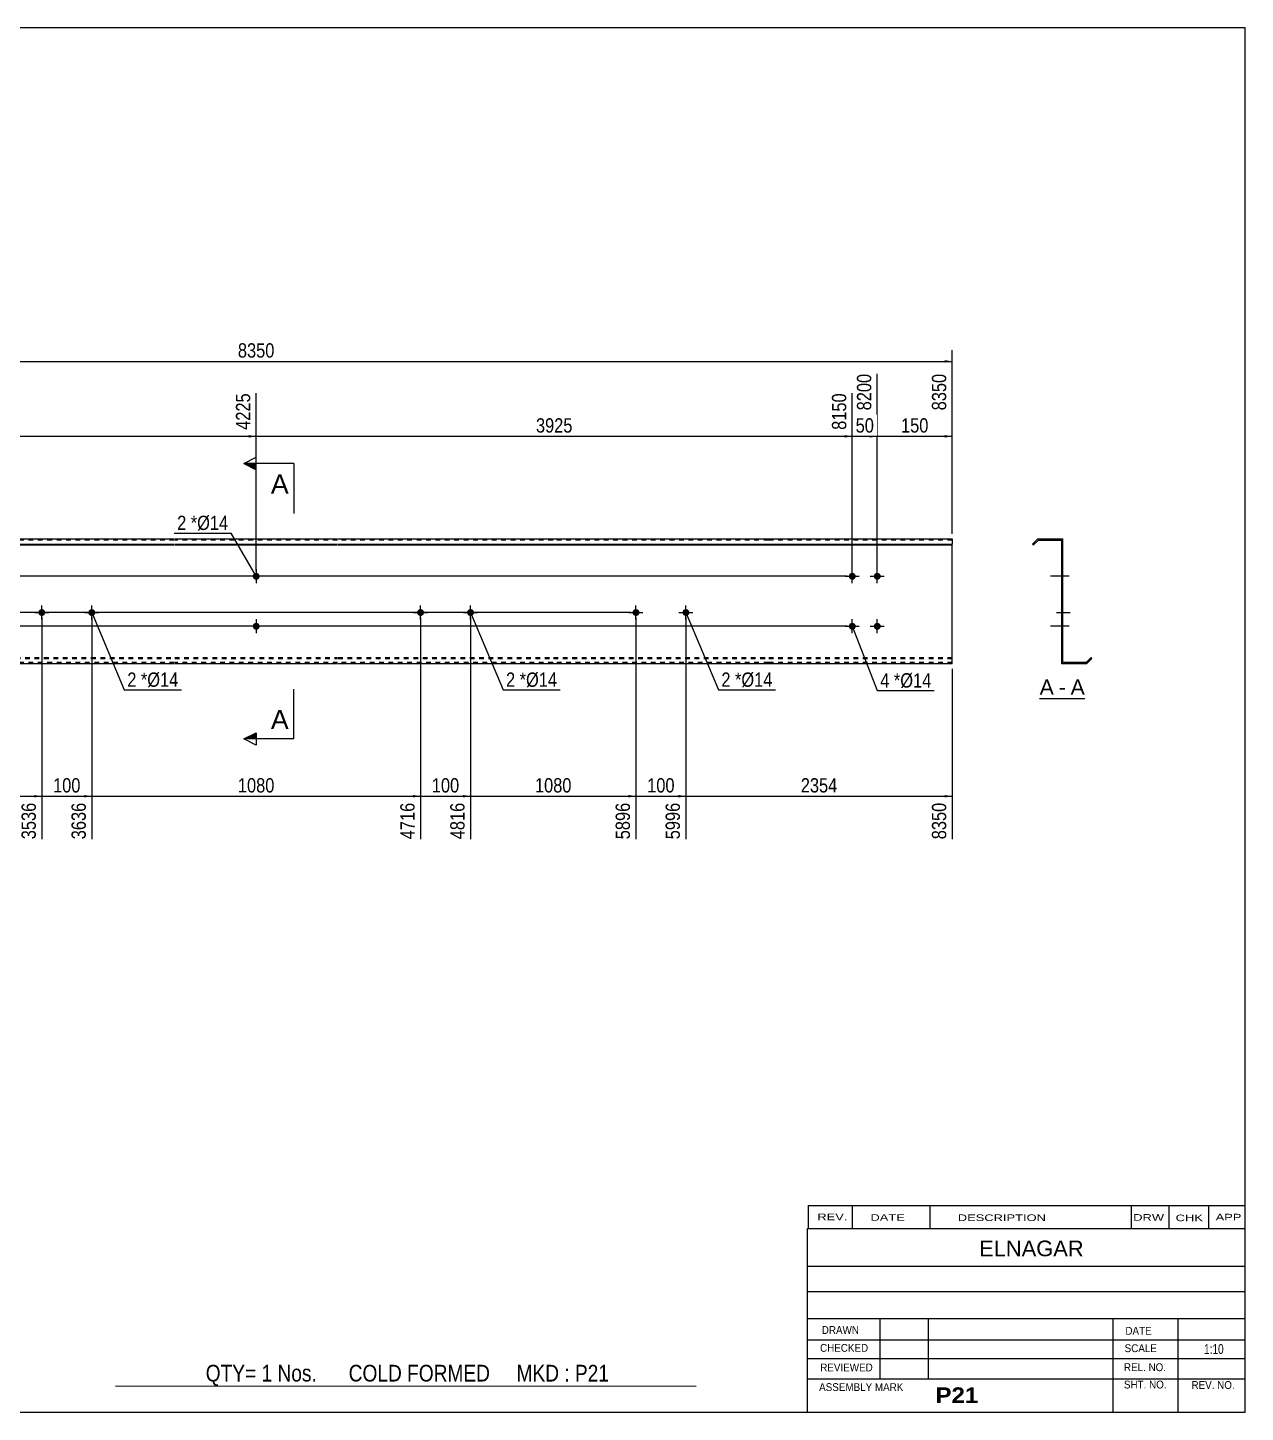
# Model space of a CAD drawing. Header units: millimetres. Extents: x -65 to 337, y -162 to 115.
# Drawn here: x 93.6 to 337.2, y -162.2 to 114.8 of the extents above; entities that cross this region are included whole.
import ezdxf

# ---------------------------------------------------------------- set-up
doc = ezdxf.new("R2010")
doc.units = ezdxf.units.MM
doc.linetypes.add('DXK_LINE_DOT1', pattern=[1.8814, 0.9407, -0.9407])
doc.styles.add('Arial', font='ARIAL.TTF', dxfattribs={"height": 0.2})
doc.styles.add('Arial Bold', font='ARIALBD.TTF', dxfattribs={"height": 0.2})
doc.styles.add('Arial Narrow', font='ARIALN.TTF', dxfattribs={"height": 0.2})

# ---------------------------------------------------------------- blocks, each defined once
blk = doc.blocks.new('Unknown-629276722-1607')
at = {"color": 5, "linetype": 'Continuous'}
for p, q in [((337.25, 114.75), (-62.75, 114.75)), ((-62.75, 114.75), (-62.75, -162.25)), ((337.25, -162.25), (337.25, 114.75)), ((-62.75, -162.25), (337.25, -162.25))]:
    blk.add_line(p, q, dxfattribs=at)
at = {"color": 174, "linetype": 'Continuous', "style": 'Arial'}
blk.add_text('Tekla structures', height=1.9102, rotation=90, dxfattribs=at).set_placement((-63.25, -161.75))
blk = doc.blocks.new('Unknown-629276722-12 - 1217')
at = {"color": 7, "linetype": 'Continuous'}
blk.add_line((296.09, -19.45), (305.12, -19.45), dxfattribs=at)
at = {"color": 0, "linetype": 'Continuous'}
blk.add_wipeout([(298.94, -18.7), (298.94, -15.5), (296.09, -15.5), (296.09, -18.7)], dxfattribs=at)
blk.add_wipeout([(301.32, -18.7), (301.32, -15.5), (299.9, -15.5), (299.9, -18.7)], dxfattribs=at)
at = {"color": 96, "linetype": 'Continuous', "style": 'Arial'}
blk.add_text('A', height=3.06, dxfattribs=at).set_placement((296.09, -18.7))
at = {"color": 0, "linetype": 'Continuous'}
blk.add_wipeout([(305.12, -18.7), (305.12, -15.5), (302.28, -15.5), (302.28, -18.7)], dxfattribs=at)
at = {"color": 96, "linetype": 'Continuous', "style": 'Arial'}
for s, p in [('A', (302.28, -18.7)), ('-', (299.9, -18.7))]:
    blk.add_text(s, height=3.06, dxfattribs=at).set_placement(p)
blk = doc.blocks.new('Bolt-629276722-1207 - 1201')
at = {"linetype": 'Continuous'}
for points in [[(172.2, -1.55, -1), (172.2, -2.95, -1)], [(182.2, -1.55, -1), (182.2, -2.95, -1)]]:
    blk.add_hatch(color=3, dxfattribs=at).paths.add_polyline_path(points)
at = {"color": 3, "linetype": 'Continuous'}
for p, q in [((170.8, -2.25), (173.6, -2.25)), ((172.2, -3.65), (172.2, -0.85)), ((180.8, -2.25), (183.6, -2.25)), ((182.2, -3.65), (182.2, -0.85))]:
    blk.add_line(p, q, dxfattribs=at)
blk = doc.blocks.new('Part-629276722-1204 - 1201')
at = {"color": 2, "linetype": 'Continuous'}
for p, q in [((0, -12.5), (0, 12.5)), ((0, 12.5), (36.7, 12.5)), ((0, 11.44), (36.7, 11.44)), ((0, 11.26), (36.7, 11.26)), ((36.8, 12.5), (79.8, 12.5)), ((36.8, 11.44), (79.8, 11.44)), ((36.8, 11.26), (79.8, 11.26)), ((79.9, 12.5), (122.9, 12.5)), ((79.9, 11.44), (122.9, 11.44)), ((79.9, 11.26), (122.9, 11.26)), ((123, 12.5), (155.6, 12.5)), ((123, 11.44), (155.6, 11.44)), ((123, 11.26), (155.6, 11.26)), ((155.7, 12.5), (198.7, 12.5)), ((155.7, 11.44), (198.7, 11.44)), ((155.7, 11.26), (198.7, 11.26)), ((198.8, 12.5), (241.8, 12.5)), ((198.8, 11.44), (241.8, 11.44)), ((198.8, 11.26), (241.8, 11.26)), ((241.9, 12.5), (278.59, 12.5)), ((241.9, 11.44), (278.59, 11.44)), ((241.9, 11.26), (278.59, 11.26)), ((278.59, 12.5), (278.59, 11.44)), ((278.59, -12.5), (278.59, 11.44)), ((36.7, -12.5), (0, -12.5)), ((79.8, -12.5), (36.8, -12.5)), ((122.9, -12.5), (79.9, -12.5)), ((155.6, -12.5), (123, -12.5)), ((198.7, -12.5), (155.7, -12.5)), ((241.8, -12.5), (198.8, -12.5)), ((278.59, -12.5), (241.9, -12.5))]:
    blk.add_line(p, q, dxfattribs=at)
at = {"color": 7, "linetype": 'DXK_LINE_DOT1'}
for p, q in [((36.7, 12.25), (0, 12.25)), ((79.8, 12.25), (36.8, 12.25)), ((122.9, 12.25), (79.9, 12.25)), ((155.6, 12.25), (123, 12.25)), ((198.7, 12.25), (155.7, 12.25)), ((241.8, 12.25), (198.8, 12.25)), ((278.59, 12.25), (241.9, 12.25)), ((0, -11.26), (36.7, -11.26)), ((0, -11.44), (36.7, -11.44)), ((36.7, -12.25), (0, -12.25)), ((36.8, -11.26), (79.8, -11.26)), ((36.8, -11.44), (79.8, -11.44)), ((79.8, -12.25), (36.8, -12.25)), ((79.9, -11.26), (122.9, -11.26)), ((79.9, -11.44), (122.9, -11.44)), ((122.9, -12.25), (79.9, -12.25)), ((123, -11.26), (155.6, -11.26)), ((123, -11.44), (155.6, -11.44)), ((155.6, -12.25), (123, -12.25)), ((155.7, -11.26), (198.7, -11.26)), ((155.7, -11.44), (198.7, -11.44)), ((198.7, -12.25), (155.7, -12.25)), ((198.8, -11.26), (241.8, -11.26)), ((198.8, -11.44), (241.8, -11.44)), ((241.8, -12.25), (198.8, -12.25)), ((241.9, -11.26), (278.59, -11.26)), ((241.9, -11.44), (278.59, -11.44)), ((278.59, -12.25), (241.9, -12.25))]:
    blk.add_line(p, q, dxfattribs=at)
blk = doc.blocks.new('Bolt-629276722-1206 - 1201')
at = {"linetype": 'Continuous'}
for points in [[(96.4, -1.55, -1), (96.4, -2.95, -1)], [(106.4, -1.55, -1), (106.4, -2.95, -1)]]:
    blk.add_hatch(color=3, dxfattribs=at).paths.add_polyline_path(points)
at = {"color": 3, "linetype": 'Continuous'}
for p, q in [((95, -2.25), (97.8, -2.25)), ((96.4, -3.65), (96.4, -0.85)), ((105, -2.25), (107.8, -2.25)), ((106.4, -3.65), (106.4, -0.85))]:
    blk.add_line(p, q, dxfattribs=at)
blk = doc.blocks.new('Bolt-629276722-1208 - 1201')
at = {"linetype": 'Continuous'}
for points in [[(215.3, -1.55, -1), (215.3, -2.95, -1)], [(225.3, -1.55, -1), (225.3, -2.95, -1)]]:
    blk.add_hatch(color=3, dxfattribs=at).paths.add_polyline_path(points)
at = {"color": 3, "linetype": 'Continuous'}
for p, q in [((213.9, -2.25), (216.7, -2.25)), ((215.3, -3.65), (215.3, -0.85)), ((223.9, -2.25), (226.7, -2.25)), ((225.3, -3.65), (225.3, -0.85))]:
    blk.add_line(p, q, dxfattribs=at)
blk = doc.blocks.new('Bolt-629276722-1209 - 1201')
at = {"linetype": 'Continuous'}
for points in [[(140, 5, -1), (138.6, 5, -1)], [(140, -5, -1), (138.6, -5, -1)]]:
    blk.add_hatch(color=3, dxfattribs=at).paths.add_polyline_path(points)
at = {"color": 3, "linetype": 'Continuous'}
for p, q in [((139.3, 6.4), (139.3, 3.6)), ((140.7, 5), (137.9, 5)), ((140.7, -5), (137.9, -5)), ((139.3, -3.6), (139.3, -6.4))]:
    blk.add_line(p, q, dxfattribs=at)
blk = doc.blocks.new('Bolt-629276722-1211 - 1201')
at = {"linetype": 'Continuous'}
for points in [[(257.89, 5, -1), (259.29, 5, -1)], [(262.89, 5, -1), (264.29, 5, -1)], [(257.89, -5, -1), (259.29, -5, -1)], [(262.89, -5, -1), (264.29, -5, -1)]]:
    blk.add_hatch(color=3, dxfattribs=at).paths.add_polyline_path(points)
at = {"color": 3, "linetype": 'Continuous'}
for p, q in [((258.59, 3.6), (258.59, 6.4)), ((263.59, 3.6), (263.59, 6.4)), ((257.19, 5), (259.99, 5)), ((262.19, 5), (264.99, 5)), ((257.19, -5), (259.99, -5)), ((258.59, -6.4), (258.59, -3.6)), ((262.19, -5), (264.99, -5)), ((263.59, -6.4), (263.59, -3.6))]:
    blk.add_line(p, q, dxfattribs=at)
blk = doc.blocks.new('Bolt-629276722-1224 - 1217')
at = {"linetype": 'Continuous'}
for points in [[(300.48, 5.7), (300.48, 4.3), (300.73, 4.3), (300.73, 5.7)], [(300.48, 5.7), (300.48, 4.3), (300.73, 4.3), (300.73, 5.7)], [(300.48, -4.3), (300.48, -5.7), (300.73, -5.7), (300.73, -4.3)], [(300.48, -4.3), (300.48, -5.7), (300.73, -5.7), (300.73, -4.3)]]:
    blk.add_hatch(color=3, dxfattribs=at).paths.add_polyline_path(points)
at = {"color": 3, "linetype": 'Continuous'}
for p, q in [((300.73, 5.7), (300.48, 5.7)), ((300.73, 5.7), (300.48, 5.7)), ((302.03, 5), (298.23, 5)), ((302.03, 5), (298.23, 5)), ((300.73, 4.3), (300.48, 4.3)), ((300.73, 4.3), (300.48, 4.3)), ((302.03, -5), (298.23, -5)), ((302.03, -5), (298.23, -5)), ((300.73, -4.3), (300.48, -4.3)), ((300.73, -4.3), (300.48, -4.3)), ((300.73, -5.7), (300.48, -5.7)), ((300.73, -5.7), (300.48, -5.7))]:
    blk.add_line(p, q, dxfattribs=at)
blk = doc.blocks.new('Part-629276722-1218 - 1217')
at = {"color": 2, "linetype": 'Continuous'}
for p, q in [((295.73, 12.5), (294.67, 11.44)), ((294.67, 11.44), (294.85, 11.26)), ((294.85, 11.26), (295.84, 12.25)), ((295.73, 12.5), (300.73, 12.5)), ((295.84, 12.25), (300.48, 12.25)), ((300.48, 12.25), (300.48, -12.5)), ((300.73, -12.25), (300.73, 12.5)), ((305.48, -12.5), (300.48, -12.5)), ((305.38, -12.25), (300.73, -12.25)), ((306.37, -11.26), (305.38, -12.25)), ((305.48, -12.5), (306.54, -11.44)), ((306.54, -11.44), (306.37, -11.26))]:
    blk.add_line(p, q, dxfattribs=at)
blk = doc.blocks.new('Bolt-629276722-1219 - 1217')
at = {"linetype": 'Continuous'}
blk.add_hatch(color=3, dxfattribs=at).paths.add_polyline_path([(300.73, -2.95), (300.73, -1.55), (300.48, -1.55), (300.48, -2.95)])
blk.add_hatch(color=3, dxfattribs=at).paths.add_polyline_path([(300.73, -2.95), (300.73, -1.55), (300.48, -1.55), (300.48, -2.95)])
at = {"color": 3, "linetype": 'Continuous'}
for p, q in [((299.47, -2.25), (302.22, -2.25)), ((299.47, -2.25), (302.22, -2.25)), ((300.48, -1.55), (300.73, -1.55)), ((300.48, -1.55), (300.73, -1.55)), ((300.48, -2.95), (300.73, -2.95)), ((300.48, -2.95), (300.73, -2.95))]:
    blk.add_line(p, q, dxfattribs=at)
blk = doc.blocks.new('Bolt-629276722-1220 - 1217')
at = {"linetype": 'Continuous'}
blk.add_hatch(color=3, dxfattribs=at).paths.add_polyline_path([(300.73, -2.95), (300.73, -1.55), (300.48, -1.55), (300.48, -2.95)])
blk.add_hatch(color=3, dxfattribs=at).paths.add_polyline_path([(300.73, -2.95), (300.73, -1.55), (300.48, -1.55), (300.48, -2.95)])
at = {"color": 3, "linetype": 'Continuous'}
for p, q in [((299.47, -2.25), (302.22, -2.25)), ((299.47, -2.25), (302.22, -2.25)), ((300.48, -1.55), (300.73, -1.55)), ((300.48, -1.55), (300.73, -1.55)), ((300.48, -2.95), (300.73, -2.95)), ((300.48, -2.95), (300.73, -2.95))]:
    blk.add_line(p, q, dxfattribs=at)
blk = doc.blocks.new('Bolt-629276722-1221 - 1217')
at = {"linetype": 'Continuous'}
blk.add_hatch(color=3, dxfattribs=at).paths.add_polyline_path([(300.73, -2.95), (300.73, -1.55), (300.48, -1.55), (300.48, -2.95)])
blk.add_hatch(color=3, dxfattribs=at).paths.add_polyline_path([(300.73, -2.95), (300.73, -1.55), (300.48, -1.55), (300.48, -2.95)])
at = {"color": 3, "linetype": 'Continuous'}
for p, q in [((299.47, -2.25), (302.22, -2.25)), ((299.47, -2.25), (302.22, -2.25)), ((300.48, -1.55), (300.73, -1.55)), ((300.48, -1.55), (300.73, -1.55)), ((300.48, -2.95), (300.73, -2.95)), ((300.48, -2.95), (300.73, -2.95))]:
    blk.add_line(p, q, dxfattribs=at)
blk = doc.blocks.new('Bolt-629276722-1222 - 1217')
at = {"linetype": 'Continuous'}
blk.add_hatch(color=3, dxfattribs=at).paths.add_polyline_path([(300.73, -2.95), (300.73, -1.55), (300.48, -1.55), (300.48, -2.95)])
blk.add_hatch(color=3, dxfattribs=at).paths.add_polyline_path([(300.73, -2.95), (300.73, -1.55), (300.48, -1.55), (300.48, -2.95)])
at = {"color": 3, "linetype": 'Continuous'}
for p, q in [((299.47, -2.25), (302.22, -2.25)), ((299.47, -2.25), (302.22, -2.25)), ((300.48, -1.55), (300.73, -1.55)), ((300.48, -1.55), (300.73, -1.55)), ((300.48, -2.95), (300.73, -2.95)), ((300.48, -2.95), (300.73, -2.95))]:
    blk.add_line(p, q, dxfattribs=at)
blk = doc.blocks.new('Bolt-629276722-1223 - 1217')
at = {"linetype": 'Continuous'}
for points in [[(300.73, 4.3), (300.73, 5.7), (300.48, 5.7), (300.48, 4.3)], [(300.73, -5.7), (300.73, -4.3), (300.48, -4.3), (300.48, -5.7)]]:
    blk.add_hatch(color=3, dxfattribs=at).paths.add_polyline_path(points)
at = {"color": 3, "linetype": 'Continuous'}
for p, q in [((300.73, 5.7), (300.48, 5.7)), ((300.73, 5), (298.48, 5)), ((300.73, 4.3), (300.48, 4.3)), ((300.73, -5), (298.48, -5)), ((300.73, -4.3), (300.48, -4.3)), ((300.73, -5.7), (300.48, -5.7))]:
    blk.add_line(p, q, dxfattribs=at)
blk = doc.blocks.new('Bolt-629276722-1225 - 1217')
at = {"linetype": 'Continuous'}
for points in [[(300.48, 5.7), (300.48, 4.3), (300.73, 4.3), (300.73, 5.7)], [(300.48, 5.7), (300.48, 4.3), (300.73, 4.3), (300.73, 5.7)], [(300.48, -4.3), (300.48, -5.7), (300.73, -5.7), (300.73, -4.3)], [(300.48, -4.3), (300.48, -5.7), (300.73, -5.7), (300.73, -4.3)]]:
    blk.add_hatch(color=3, dxfattribs=at).paths.add_polyline_path(points)
at = {"color": 3, "linetype": 'Continuous'}
for p, q in [((300.73, 5.7), (300.48, 5.7)), ((300.73, 5.7), (300.48, 5.7)), ((302.03, 5), (298.23, 5)), ((302.03, 5), (298.23, 5)), ((300.73, 4.3), (300.48, 4.3)), ((300.73, 4.3), (300.48, 4.3)), ((302.03, -5), (298.23, -5)), ((302.03, -5), (298.23, -5)), ((300.73, -4.3), (300.48, -4.3)), ((300.73, -4.3), (300.48, -4.3)), ((300.73, -5.7), (300.48, -5.7)), ((300.73, -5.7), (300.48, -5.7))]:
    blk.add_line(p, q, dxfattribs=at)
blk = doc.blocks.new('StraightDimension-629276722-1279 - 1201')
at = {"linetype": 'Continuous'}
blk.add_hatch(color=7, dxfattribs=at).paths.add_polyline_path([(257.09, 33.25), (258.59, 33), (257.09, 32.75)])
at = {"color": 7, "linetype": 'Continuous'}
for p, q in [((139.3, 6), (139.3, 41.61)), ((258.59, 6), (258.59, 41.61)), ((139.3, 33), (258.59, 33))]:
    blk.add_line(p, q, dxfattribs=at)
at = {"color": 0, "linetype": 'Continuous'}
blk.add_wipeout([(257.99, 42.21), (253.79, 42.21), (253.79, 33.7), (257.99, 33.7)], dxfattribs=at)
at = {"color": 0}
blk.add_wipeout([(203.2, 33.15), (203.2, 37.35), (194.69, 37.35), (194.69, 33.15)], dxfattribs=at)
at = {"color": 3, "linetype": 'Continuous', "style": 'Arial Narrow'}
blk.add_text('8150', height=2.863, rotation=90.0002, dxfattribs=at).set_placement((257.39, 34.3))
at = {"color": 3, "style": 'Arial Narrow'}
blk.add_text('3925', height=2.863, dxfattribs=at).set_placement((195.29, 33.75))
blk = doc.blocks.new('StraightDimension-629276722-1331 - 1201')
at = {"linetype": 'Continuous'}
for points in [[(1.5, 47.75), (0, 48), (1.5, 48.25)], [(277.09, 48.25), (278.59, 48), (277.09, 47.75)]]:
    blk.add_hatch(color=7, dxfattribs=at).paths.add_polyline_path(points)
at = {"color": 7, "linetype": 'Continuous'}
for p, q in [((0, 13.5), (0, 50.25)), ((278.59, 13.5), (278.59, 50.25)), ((0, 48), (278.59, 48))]:
    blk.add_line(p, q, dxfattribs=at)
at = {"color": 0}
blk.add_wipeout([(143.55, 48.15), (143.55, 52.35), (135.04, 52.35), (135.04, 48.15)], dxfattribs=at)
at = {"color": 3, "style": 'Arial Narrow'}
blk.add_text('8350', height=2.863, dxfattribs=at).set_placement((135.64, 48.75))
blk = doc.blocks.new('StraightDimension-629276722-1277 - 1201')
at = {"linetype": 'Continuous'}
blk.add_hatch(color=7, dxfattribs=at).paths.add_polyline_path([(277.09, 33.25), (278.59, 33), (277.09, 32.75)])
at = {"color": 7, "linetype": 'Continuous'}
for p, q in [((263.59, 6), (263.59, 45.51)), ((278.59, 13.5), (278.59, 45.51)), ((263.59, 33), (278.59, 33))]:
    blk.add_line(p, q, dxfattribs=at)
at = {"color": 0}
blk.add_wipeout([(274.44, 33.15), (274.44, 37.35), (267.75, 37.35), (267.75, 33.15)], dxfattribs=at)
at = {"color": 0, "linetype": 'Continuous'}
blk.add_wipeout([(277.99, 46.11), (273.79, 46.11), (273.79, 37.6), (277.99, 37.6)], dxfattribs=at)
at = {"color": 3, "linetype": 'Continuous', "style": 'Arial Narrow'}
blk.add_text('8350', height=2.863, rotation=90.0002, dxfattribs=at).set_placement((277.39, 38.2))
at = {"color": 3, "style": 'Arial Narrow'}
blk.add_text('150', height=2.863, dxfattribs=at).set_placement((268.35, 33.75))
blk = doc.blocks.new('StraightDimension-629276722-1278 - 1201')
at = {"linetype": 'Continuous'}
blk.add_hatch(color=7, dxfattribs=at).paths.add_polyline_path([(262.09, 33.25), (263.59, 33), (262.09, 32.75)])
at = {"color": 7, "linetype": 'Continuous'}
for p, q in [((263.59, 6), (263.59, 45.51)), ((258.59, 6), (258.59, 41.61)), ((258.59, 33), (263.59, 33))]:
    blk.add_line(p, q, dxfattribs=at)
at = {"color": 0}
blk.add_wipeout([(263.52, 33.15), (263.52, 37.35), (258.67, 37.35), (258.67, 33.15)], dxfattribs=at)
at = {"color": 0, "linetype": 'Continuous'}
blk.add_wipeout([(262.99, 46.11), (258.79, 46.11), (258.79, 37.6), (262.99, 37.6)], dxfattribs=at)
at = {"color": 3, "linetype": 'Continuous', "style": 'Arial Narrow'}
blk.add_text('8200', height=2.863, rotation=90.0002, dxfattribs=at).set_placement((262.39, 38.2))
at = {"color": 3, "style": 'Arial Narrow'}
blk.add_text('50', height=2.863, dxfattribs=at).set_placement((259.27, 33.75))
blk = doc.blocks.new('StraightDimension-629276722-1280 - 1201')
at = {"linetype": 'Continuous'}
blk.add_hatch(color=7, dxfattribs=at).paths.add_polyline_path([(137.8, 33.25), (139.3, 33), (137.8, 32.75)])
at = {"color": 7, "linetype": 'Continuous'}
for p, q in [((20, 6), (20, 43.68)), ((139.3, 6), (139.3, 41.61)), ((20, 33), (139.3, 33))]:
    blk.add_line(p, q, dxfattribs=at)
at = {"color": 0, "linetype": 'Continuous'}
blk.add_wipeout([(138.7, 42.21), (134.5, 42.21), (134.5, 33.7), (138.7, 33.7)], dxfattribs=at)
at = {"color": 0}
blk.add_wipeout([(83.9, 33.15), (83.9, 37.35), (75.39, 37.35), (75.39, 33.15)], dxfattribs=at)
at = {"color": 3, "linetype": 'Continuous', "style": 'Arial Narrow'}
blk.add_text('4225', height=2.863, rotation=90.0002, dxfattribs=at).set_placement((138.1, 34.3))
at = {"color": 3, "style": 'Arial Narrow'}
blk.add_text('4025', height=2.863, dxfattribs=at).set_placement((75.99, 33.75))
blk = doc.blocks.new('StraightDimension-629276722-1240 - 1201')
at = {"linetype": 'Continuous'}
blk.add_hatch(color=7, dxfattribs=at).paths.add_polyline_path([(277.09, -38.75), (278.59, -39), (277.09, -39.25)])
at = {"color": 7, "linetype": 'Continuous'}
for p, q in [((225.3, -3.25), (225.3, -47.61)), ((278.59, -13.5), (278.59, -47.61)), ((225.3, -39), (278.59, -39))]:
    blk.add_line(p, q, dxfattribs=at)
at = {"color": 0}
blk.add_wipeout([(256.2, -38.85), (256.2, -34.65), (247.69, -34.65), (247.69, -38.85)], dxfattribs=at)
at = {"color": 0, "linetype": 'Continuous'}
blk.add_wipeout([(277.99, -39.7), (273.79, -39.7), (273.79, -48.21), (277.99, -48.21)], dxfattribs=at)
at = {"color": 3, "style": 'Arial Narrow'}
blk.add_text('2354', height=2.863, dxfattribs=at).set_placement((248.29, -38.25))
at = {"color": 3, "linetype": 'Continuous', "style": 'Arial Narrow'}
blk.add_text('8350', height=2.863, rotation=90.0002, dxfattribs=at).set_placement((277.39, -47.61))
blk = doc.blocks.new('StraightDimension-629276722-1241 - 1201')
at = {"linetype": 'Continuous'}
blk.add_hatch(color=7, dxfattribs=at).paths.add_polyline_path([(223.8, -38.75), (225.3, -39), (223.8, -39.25)])
at = {"color": 7, "linetype": 'Continuous'}
for p, q in [((215.3, -3.25), (215.3, -47.61)), ((225.3, -3.25), (225.3, -47.61)), ((215.3, -39), (225.3, -39))]:
    blk.add_line(p, q, dxfattribs=at)
at = {"color": 0}
blk.add_wipeout([(223.64, -38.85), (223.64, -34.65), (216.95, -34.65), (216.95, -38.85)], dxfattribs=at)
at = {"color": 3, "style": 'Arial Narrow'}
blk.add_text('100', height=2.863, dxfattribs=at).set_placement((217.55, -38.25))
at = {"color": 0, "linetype": 'Continuous'}
blk.add_wipeout([(224.7, -39.7), (220.5, -39.7), (220.5, -48.21), (224.7, -48.21)], dxfattribs=at)
at = {"color": 3, "linetype": 'Continuous', "style": 'Arial Narrow'}
blk.add_text('5996', height=2.863, rotation=90.0002, dxfattribs=at).set_placement((224.1, -47.61))
blk = doc.blocks.new('StraightDimension-629276722-1242 - 1201')
at = {"linetype": 'Continuous'}
blk.add_hatch(color=7, dxfattribs=at).paths.add_polyline_path([(213.8, -38.75), (215.3, -39), (213.8, -39.25)])
at = {"color": 7, "linetype": 'Continuous'}
for p, q in [((182.2, -3.25), (182.2, -47.61)), ((215.3, -3.25), (215.3, -47.61)), ((182.2, -39), (215.3, -39))]:
    blk.add_line(p, q, dxfattribs=at)
at = {"color": 0}
blk.add_wipeout([(203, -38.85), (203, -34.65), (194.49, -34.65), (194.49, -38.85)], dxfattribs=at)
at = {"color": 0, "linetype": 'Continuous'}
blk.add_wipeout([(214.7, -39.7), (210.5, -39.7), (210.5, -48.21), (214.7, -48.21)], dxfattribs=at)
at = {"color": 3, "style": 'Arial Narrow'}
blk.add_text('1080', height=2.863, dxfattribs=at).set_placement((195.09, -38.25))
at = {"color": 3, "linetype": 'Continuous', "style": 'Arial Narrow'}
blk.add_text('5896', height=2.863, rotation=90.0002, dxfattribs=at).set_placement((214.1, -47.61))
blk = doc.blocks.new('StraightDimension-629276722-1243 - 1201')
at = {"linetype": 'Continuous'}
blk.add_hatch(color=7, dxfattribs=at).paths.add_polyline_path([(180.7, -38.75), (182.2, -39), (180.7, -39.25)])
at = {"color": 7, "linetype": 'Continuous'}
for p, q in [((172.2, -3.25), (172.2, -47.61)), ((182.2, -3.25), (182.2, -47.61)), ((172.2, -39), (182.2, -39))]:
    blk.add_line(p, q, dxfattribs=at)
at = {"color": 0}
blk.add_wipeout([(180.54, -38.85), (180.54, -34.65), (173.85, -34.65), (173.85, -38.85)], dxfattribs=at)
at = {"color": 3, "style": 'Arial Narrow'}
blk.add_text('100', height=2.863, dxfattribs=at).set_placement((174.45, -38.25))
at = {"color": 0, "linetype": 'Continuous'}
blk.add_wipeout([(181.6, -39.7), (177.4, -39.7), (177.4, -48.21), (181.6, -48.21)], dxfattribs=at)
at = {"color": 3, "linetype": 'Continuous', "style": 'Arial Narrow'}
blk.add_text('4816', height=2.863, rotation=90.0002, dxfattribs=at).set_placement((181, -47.61))
blk = doc.blocks.new('StraightDimension-629276722-1244 - 1201')
at = {"linetype": 'Continuous'}
blk.add_hatch(color=7, dxfattribs=at).paths.add_polyline_path([(170.7, -38.75), (172.2, -39), (170.7, -39.25)])
at = {"color": 7, "linetype": 'Continuous'}
for p, q in [((106.4, -3.25), (106.4, -47.61)), ((172.2, -3.25), (172.2, -47.61)), ((106.4, -39), (172.2, -39))]:
    blk.add_line(p, q, dxfattribs=at)
at = {"color": 0}
blk.add_wipeout([(143.55, -38.85), (143.55, -34.65), (135.04, -34.65), (135.04, -38.85)], dxfattribs=at)
at = {"color": 0, "linetype": 'Continuous'}
blk.add_wipeout([(171.6, -39.7), (167.4, -39.7), (167.4, -48.21), (171.6, -48.21)], dxfattribs=at)
at = {"color": 3, "style": 'Arial Narrow'}
blk.add_text('1080', height=2.863, dxfattribs=at).set_placement((135.64, -38.25))
at = {"color": 3, "linetype": 'Continuous', "style": 'Arial Narrow'}
blk.add_text('4716', height=2.863, rotation=90.0002, dxfattribs=at).set_placement((171, -47.61))
blk = doc.blocks.new('StraightDimension-629276722-1302 - 1201')
at = {"linetype": 'Continuous'}
for points in [[(-6.25, 3.5), (-6, 5), (-5.75, 3.5)], [(-5.75, -0.75), (-6, -2.25), (-6.25, -0.75)]]:
    blk.add_hatch(color=7, dxfattribs=at).paths.add_polyline_path(points)
at = {"color": 7, "linetype": 'Continuous'}
for p, q in [((257.59, 5), (-8.25, 5)), ((-6, -2.25), (-6, 5)), ((214.3, -2.25), (-8.25, -2.25))]:
    blk.add_line(p, q, dxfattribs=at)
at = {"color": 0}
blk.add_wipeout([(-6.15, 3.8), (-10.35, 3.8), (-10.35, -1.06), (-6.15, -1.06)], dxfattribs=at)
at = {"color": 3, "style": 'Arial Narrow'}
blk.add_text('73', height=2.863, rotation=90.0002, dxfattribs=at).set_placement((-6.75, -0.46))
blk = doc.blocks.new('StraightDimension-629276722-1245 - 1201')
at = {"linetype": 'Continuous'}
blk.add_hatch(color=7, dxfattribs=at).paths.add_polyline_path([(104.9, -38.75), (106.4, -39), (104.9, -39.25)])
at = {"color": 7, "linetype": 'Continuous'}
for p, q in [((96.4, -3.25), (96.4, -47.61)), ((106.4, -3.25), (106.4, -47.61)), ((96.4, -39), (106.4, -39))]:
    blk.add_line(p, q, dxfattribs=at)
at = {"color": 0}
blk.add_wipeout([(104.74, -38.85), (104.74, -34.65), (98.05, -34.65), (98.05, -38.85)], dxfattribs=at)
at = {"color": 3, "style": 'Arial Narrow'}
blk.add_text('100', height=2.863, dxfattribs=at).set_placement((98.65, -38.25))
at = {"color": 0, "linetype": 'Continuous'}
blk.add_wipeout([(105.8, -39.7), (101.6, -39.7), (101.6, -48.21), (105.8, -48.21)], dxfattribs=at)
at = {"color": 3, "linetype": 'Continuous', "style": 'Arial Narrow'}
blk.add_text('3636', height=2.863, rotation=90.0002, dxfattribs=at).set_placement((105.2, -47.61))
blk = doc.blocks.new('StraightDimension-629276722-1246 - 1201')
at = {"linetype": 'Continuous'}
blk.add_hatch(color=7, dxfattribs=at).paths.add_polyline_path([(94.9, -38.75), (96.4, -39), (94.9, -39.25)])
at = {"color": 7, "linetype": 'Continuous'}
for p, q in [((63.3, -3.25), (63.3, -47.61)), ((96.4, -3.25), (96.4, -47.61)), ((63.3, -39), (96.4, -39))]:
    blk.add_line(p, q, dxfattribs=at)
at = {"color": 0}
blk.add_wipeout([(84.1, -38.85), (84.1, -34.65), (75.59, -34.65), (75.59, -38.85)], dxfattribs=at)
at = {"color": 0, "linetype": 'Continuous'}
blk.add_wipeout([(95.8, -39.7), (91.6, -39.7), (91.6, -48.21), (95.8, -48.21)], dxfattribs=at)
at = {"color": 3, "style": 'Arial Narrow'}
blk.add_text('1080', height=2.863, dxfattribs=at).set_placement((76.19, -38.25))
at = {"color": 3, "linetype": 'Continuous', "style": 'Arial Narrow'}
blk.add_text('3536', height=2.863, rotation=90.0002, dxfattribs=at).set_placement((95.2, -47.61))
blk = doc.blocks.new('StraightDimension-629276722-1301 - 1201')
at = {"linetype": 'Continuous'}
for points in [[(-6.25, 11), (-6, 12.5), (-5.75, 11)], [(-5.75, 6.5), (-6, 5), (-6.25, 6.5)]]:
    blk.add_hatch(color=7, dxfattribs=at).paths.add_polyline_path(points)
at = {"color": 7, "linetype": 'Continuous'}
for p, q in [((14, 12.5), (-8.25, 12.5)), ((-6, 5), (-6, 12.5)), ((257.59, 5), (-8.25, 5))]:
    blk.add_line(p, q, dxfattribs=at)
at = {"color": 0}
blk.add_wipeout([(-6.15, 11.18), (-10.35, 11.18), (-10.35, 6.32), (-6.15, 6.32)], dxfattribs=at)
at = {"color": 3, "style": 'Arial Narrow'}
blk.add_text('75', height=2.863, rotation=90.0002, dxfattribs=at).set_placement((-6.75, 6.92))
blk = doc.blocks.new('StraightDimension-629276722-1303 - 1201')
at = {"linetype": 'Continuous'}
for points in [[(-6.25, -3.75), (-6, -2.25), (-5.75, -3.75)], [(-5.75, -3.5), (-6, -5), (-6.25, -3.5)]]:
    blk.add_hatch(color=7, dxfattribs=at).paths.add_polyline_path(points)
at = {"color": 7, "linetype": 'Continuous'}
for p, q in [((214.3, -2.25), (-8.25, -2.25)), ((-6, -5), (-6, -2.25)), ((257.59, -5), (-8.25, -5))]:
    blk.add_line(p, q, dxfattribs=at)
at = {"color": 0}
blk.add_wipeout([(-6.15, -1.2), (-10.35, -1.2), (-10.35, -6.06), (-6.15, -6.06)], dxfattribs=at)
at = {"color": 3, "style": 'Arial Narrow'}
blk.add_text('27', height=2.863, rotation=90.0002, dxfattribs=at).set_placement((-6.75, -5.46))
blk = doc.blocks.new('StraightDimension-629276722-1304 - 1201')
at = {"linetype": 'Continuous'}
for points in [[(-6.25, -6.5), (-6, -5), (-5.75, -6.5)], [(-5.75, -11), (-6, -12.5), (-6.25, -11)]]:
    blk.add_hatch(color=7, dxfattribs=at).paths.add_polyline_path(points)
at = {"color": 7, "linetype": 'Continuous'}
for p, q in [((257.59, -5), (-8.25, -5)), ((-6, -12.5), (-6, -5)), ((14, -12.5), (-8.25, -12.5))]:
    blk.add_line(p, q, dxfattribs=at)
at = {"color": 0}
blk.add_wipeout([(-6.15, -6.32), (-10.35, -6.32), (-10.35, -11.18), (-6.15, -11.18)], dxfattribs=at)
at = {"color": 3, "style": 'Arial Narrow'}
blk.add_text('75', height=2.863, rotation=90.0002, dxfattribs=at).set_placement((-6.75, -10.58))
blk = doc.blocks.new('CBS_CALLOFF-629276722-1660')
at = {"color": 7, "linetype": 'Continuous'}
blk.add_line((111.13, -156.98), (227.36, -157), dxfattribs=at)
at = {"color": 3, "linetype": 'Continuous', "style": 'Arial Narrow'}
blk.add_text('QTY= 1 Nos.      COLD FORMED     MKD : P21', height=3.3405, dxfattribs=at).set_placement((129.2, -156.09))
blk = doc.blocks.new('CBS_NAME_BLOG-629276722-1661')
at = {"color": 7, "linetype": 'Continuous'}
for p, q in [((249.66, -125.5), (337.18, -125.5)), ((249.66, -162.21), (249.66, -125.5)), ((249.66, -133.04), (337.18, -133.04)), ((249.73, -138.09), (337.25, -138.09)), ((249.66, -143.46), (337.18, -143.46)), ((264.18, -155.57), (264.18, -143.47)), ((273.87, -155.54), (273.87, -143.47)), ((310.78, -162.21), (310.78, -143.48)), ((323.83, -162.21), (323.83, -143.47)), ((249.67, -147.76), (337.25, -147.74)), ((249.66, -151.51), (337.18, -151.51)), ((249.66, -155.55), (337.18, -155.55)), ((249.66, -162.25), (337.25, -162.25))]:
    blk.add_line(p, q, dxfattribs=at)
at = {"color": 3, "linetype": 'Continuous', "style": 'Arial'}
blk.add_text('ELNAGAR', height=3.133, dxfattribs=at).set_placement((283.98, -131.03))
at = {"color": 3, "linetype": 'Continuous'}
for s, height, style, width, p in [('DRAWN', 1.566, 'Arial', 0.9, (252.49, -146.57)), ('DATE', 1.566, 'Arial', 0.9, (313.25, -146.73)), ('CHECKED', 1.566, 'Arial', 0.9, (252.14, -150.14)), ('SCALE', 1.566, 'Arial', 0.9, (313.1, -150.21)), ('1:10', 1.957, 'Arial Narrow', 0.9, (328.99, -150.57)), ('REVIEWED', 1.566, 'Arial', 0.9, (252.18, -154.06)), ('REL. NO.', 1.566, 'Arial', 0.9, (312.96, -154.01)), ('ASSEMBLY MARK', 1.5663, 'Arial', 0.9, (251.96, -157.99)), ('P21', 3.131, 'Arial Bold', 1.1, (275.24, -160.39)), ('SHT. NO.', 1.566, 'Arial', 0.9, (312.96, -157.48)), ('REV. NO.', 1.566, 'Arial', 0.9, (326.48, -157.57))]:
    blk.add_text(s, height=height, dxfattribs=dict(at, style=style, width=width)).set_placement(p)
blk = doc.blocks.new('CBS_REVISION-629276722-1662')
at = {"color": 7, "linetype": 'Continuous'}
for p, q in [((249.74, -120.87), (337.24, -120.87)), ((249.74, -120.87), (249.74, -125.5)), ((258.54, -120.87), (258.54, -125.5)), ((274.13, -120.87), (274.13, -125.44)), ((314.39, -120.87), (314.39, -125.5)), ((321.93, -120.87), (321.93, -125.5)), ((329.88, -120.87), (329.88, -125.5)), ((249.74, -125.5), (337.24, -125.5))]:
    blk.add_line(p, q, dxfattribs=at)
at = {"color": 7, "style": 'Arial Narrow', "width": 1.7}
for s, height, p in [('REV.', 1.326, (251.6, -123.82)), ('DATE', 1.326, (262.23, -123.94)), ('DESCRIPTION', 1.3257, (279.71, -123.99)), ('DRW', 1.326, (314.82, -123.93)), ('CHK', 1.326, (323.31, -124.02)), ('APP', 1.326, (331.31, -123.87))]:
    blk.add_text(s, height=height, dxfattribs=at).set_placement(p)
blk = doc.blocks.new('Mark-629276722-1345 - 1201')
at = {"color": 0}
blk.add_wipeout([(191.13, -17.11), (191.13, -14.11), (189.3, -14.11), (189.3, -17.11)], dxfattribs=at)
blk.add_wipeout([(191.13, -17.11), (191.13, -14.11), (189.3, -14.11), (189.3, -17.11)], dxfattribs=at)
at = {"color": 7, "linetype": 'Continuous'}
blk.add_line((182.2, -2.25), (188.7, -17.71), dxfattribs=at)
at = {"color": 0}
blk.add_wipeout([(193.3, -17.11), (193.3, -14.11), (192.03, -14.11), (192.03, -17.11)], dxfattribs=at)
blk.add_wipeout([(193.3, -17.11), (193.3, -14.11), (192.03, -14.11), (192.03, -17.11)], dxfattribs=at)
at = {"color": 3, "style": 'Arial Narrow'}
blk.add_text('2', height=2.86, dxfattribs=at).set_placement((189.3, -17.11))
at = {"color": 0}
blk.add_wipeout([(199.52, -17.11), (199.52, -14.11), (193.3, -14.11), (193.3, -17.11)], dxfattribs=at)
blk.add_wipeout([(199.52, -17.11), (199.52, -14.11), (193.3, -14.11), (193.3, -17.11)], dxfattribs=at)
at = {"color": 7, "linetype": 'Continuous'}
blk.add_line((188.7, -17.71), (200.12, -17.71), dxfattribs=at)
at = {"color": 3, "style": 'Arial Narrow'}
for s, height, p in [('*', 2.86, (192.03, -17.11)), ('Ø14', 2.863, (193.3, -17.11))]:
    blk.add_text(s, height=height, dxfattribs=at).set_placement(p)
blk = doc.blocks.new('Mark-629276722-1349 - 1201')
at = {"color": 0}
blk.add_wipeout([(266.02, -17.26), (266.02, -14.26), (264.19, -14.26), (264.19, -17.26)], dxfattribs=at)
blk.add_wipeout([(266.02, -17.26), (266.02, -14.26), (264.19, -14.26), (264.19, -17.26)], dxfattribs=at)
at = {"color": 7, "linetype": 'Continuous'}
blk.add_line((258.59, -5), (263.59, -17.86), dxfattribs=at)
at = {"color": 0}
blk.add_wipeout([(268.2, -17.26), (268.2, -14.26), (266.92, -14.26), (266.92, -17.26)], dxfattribs=at)
blk.add_wipeout([(268.2, -17.26), (268.2, -14.26), (266.92, -14.26), (266.92, -17.26)], dxfattribs=at)
at = {"color": 3, "style": 'Arial Narrow'}
blk.add_text('4', height=2.86, dxfattribs=at).set_placement((264.19, -17.26))
at = {"color": 0}
blk.add_wipeout([(274.41, -17.26), (274.41, -14.26), (268.2, -14.26), (268.2, -17.26)], dxfattribs=at)
blk.add_wipeout([(274.41, -17.26), (274.41, -14.26), (268.2, -14.26), (268.2, -17.26)], dxfattribs=at)
at = {"color": 7, "linetype": 'Continuous'}
blk.add_line((263.59, -17.86), (275.01, -17.86), dxfattribs=at)
at = {"color": 3, "style": 'Arial Narrow'}
for s, height, p in [('*', 2.86, (266.92, -17.26)), ('Ø14', 2.863, (268.2, -17.26))]:
    blk.add_text(s, height=height, dxfattribs=at).set_placement(p)
blk = doc.blocks.new('SectionMark-629276722-1238 - 1201')
at = {"linetype": 'Continuous'}
for points in [[(139.3, 27.55), (139.3, 26.3), (136.8, 27.55)], [(139.3, -26.3), (139.3, -27.55), (136.8, -27.55)]]:
    blk.add_hatch(color=30, dxfattribs=at).paths.add_polyline_path(points)
at = {"color": 30, "linetype": 'Continuous'}
for p, q in [((136.8, 27.55), (139.3, 28.8)), ((139.3, 26.3), (139.3, 28.8)), ((146.8, 27.55), (136.8, 27.55)), ((136.8, 27.55), (139.3, 26.3)), ((136.8, -27.55), (139.3, -26.3)), ((146.8, -27.55), (136.8, -27.55)), ((139.3, -28.8), (136.8, -27.55)), ((139.3, -26.3), (139.3, -28.8))]:
    blk.add_line(p, q, dxfattribs=at)
at = {"color": 0, "linetype": 'Continuous'}
for points in [[(145.8, 21.55), (145.8, 25.55), (142.24, 25.55), (142.24, 21.55)], [(145.8, -25.55), (145.8, -21.55), (142.24, -21.55), (142.24, -25.55)]]:
    blk.add_wipeout(points, dxfattribs=at)
at = {"color": 30, "linetype": 'Continuous'}
for p, q in [((146.8, 27.55), (146.8, 17.55)), ((146.8, -27.55), (146.8, -17.55))]:
    blk.add_line(p, q, dxfattribs=at)
at = {"color": 96, "linetype": 'Continuous', "style": 'Arial'}
for p in [(142.24, 21.55), (142.24, -25.55)]:
    blk.add_text('A', height=3.82, dxfattribs=at).set_placement(p)
blk = doc.blocks.new('Mark-629276722-1344 - 1201')
at = {"color": 0}
blk.add_wipeout([(115.33, -17.11), (115.33, -14.11), (113.5, -14.11), (113.5, -17.11)], dxfattribs=at)
blk.add_wipeout([(115.33, -17.11), (115.33, -14.11), (113.5, -14.11), (113.5, -17.11)], dxfattribs=at)
at = {"color": 7, "linetype": 'Continuous'}
blk.add_line((106.4, -2.25), (112.9, -17.71), dxfattribs=at)
at = {"color": 0}
blk.add_wipeout([(117.5, -17.11), (117.5, -14.11), (116.23, -14.11), (116.23, -17.11)], dxfattribs=at)
blk.add_wipeout([(117.5, -17.11), (117.5, -14.11), (116.23, -14.11), (116.23, -17.11)], dxfattribs=at)
at = {"color": 3, "style": 'Arial Narrow'}
blk.add_text('2', height=2.86, dxfattribs=at).set_placement((113.5, -17.11))
at = {"color": 0}
blk.add_wipeout([(123.72, -17.11), (123.72, -14.11), (117.5, -14.11), (117.5, -17.11)], dxfattribs=at)
blk.add_wipeout([(123.72, -17.11), (123.72, -14.11), (117.5, -14.11), (117.5, -17.11)], dxfattribs=at)
at = {"color": 7, "linetype": 'Continuous'}
blk.add_line((112.9, -17.71), (124.32, -17.71), dxfattribs=at)
at = {"color": 3, "style": 'Arial Narrow'}
for s, height, p in [('*', 2.86, (116.23, -17.11)), ('Ø14', 2.863, (117.5, -17.11))]:
    blk.add_text(s, height=height, dxfattribs=at).set_placement(p)
blk = doc.blocks.new('Mark-629276722-1346 - 1201')
at = {"color": 0}
blk.add_wipeout([(234.23, -17.11), (234.23, -14.11), (232.4, -14.11), (232.4, -17.11)], dxfattribs=at)
blk.add_wipeout([(234.23, -17.11), (234.23, -14.11), (232.4, -14.11), (232.4, -17.11)], dxfattribs=at)
at = {"color": 7, "linetype": 'Continuous'}
blk.add_line((225.3, -2.25), (231.8, -17.71), dxfattribs=at)
at = {"color": 0}
blk.add_wipeout([(236.4, -17.11), (236.4, -14.11), (235.13, -14.11), (235.13, -17.11)], dxfattribs=at)
blk.add_wipeout([(236.4, -17.11), (236.4, -14.11), (235.13, -14.11), (235.13, -17.11)], dxfattribs=at)
at = {"color": 3, "style": 'Arial Narrow'}
blk.add_text('2', height=2.86, dxfattribs=at).set_placement((232.4, -17.11))
at = {"color": 0}
blk.add_wipeout([(242.62, -17.11), (242.62, -14.11), (236.4, -14.11), (236.4, -17.11)], dxfattribs=at)
blk.add_wipeout([(242.62, -17.11), (242.62, -14.11), (236.4, -14.11), (236.4, -17.11)], dxfattribs=at)
at = {"color": 7, "linetype": 'Continuous'}
blk.add_line((231.8, -17.71), (243.22, -17.71), dxfattribs=at)
at = {"color": 3, "style": 'Arial Narrow'}
for s, height, p in [('*', 2.86, (235.13, -17.11)), ('Ø14', 2.863, (236.4, -17.11))]:
    blk.add_text(s, height=height, dxfattribs=at).set_placement(p)
blk = doc.blocks.new('Mark-629276722-1347 - 1201')
at = {"color": 0}
blk.add_wipeout([(125.31, 14.26), (125.31, 17.26), (123.48, 17.26), (123.48, 14.26)], dxfattribs=at)
blk.add_wipeout([(125.31, 14.26), (125.31, 17.26), (123.48, 17.26), (123.48, 14.26)], dxfattribs=at)
blk.add_wipeout([(127.48, 14.26), (127.48, 17.26), (126.21, 17.26), (126.21, 14.26)], dxfattribs=at)
blk.add_wipeout([(127.48, 14.26), (127.48, 17.26), (126.21, 17.26), (126.21, 14.26)], dxfattribs=at)
at = {"color": 3, "style": 'Arial Narrow'}
blk.add_text('2', height=2.86, dxfattribs=at).set_placement((123.48, 14.26))
at = {"color": 0}
blk.add_wipeout([(133.7, 14.26), (133.7, 17.26), (127.48, 17.26), (127.48, 14.26)], dxfattribs=at)
blk.add_wipeout([(133.7, 14.26), (133.7, 17.26), (127.48, 17.26), (127.48, 14.26)], dxfattribs=at)
at = {"color": 7, "linetype": 'Continuous'}
for p in [(122.88, 13.66), (139.3, 5)]:
    blk.add_line(p, (134.3, 13.66), dxfattribs=at)
at = {"color": 3, "style": 'Arial Narrow'}
for s, height, p in [('*', 2.86, (126.21, 14.26)), ('Ø14', 2.863, (127.48, 14.26))]:
    blk.add_text(s, height=height, dxfattribs=at).set_placement(p)

msp = doc.modelspace()

# ---------------------------------------------------------------- block references
for name in ['Unknown-629276722-1607', 'Part-629276722-1204 - 1201', 'Part-629276722-1218 - 1217', 'Bolt-629276722-1209 - 1201', 'Bolt-629276722-1211 - 1201', 'Bolt-629276722-1224 - 1217', 'Bolt-629276722-1225 - 1217', 'Bolt-629276722-1223 - 1217', 'Bolt-629276722-1206 - 1201', 'Bolt-629276722-1207 - 1201', 'Bolt-629276722-1208 - 1201', 'Bolt-629276722-1219 - 1217', 'Bolt-629276722-1220 - 1217', 'Bolt-629276722-1221 - 1217', 'Bolt-629276722-1222 - 1217', 'CBS_REVISION-629276722-1662', 'CBS_NAME_BLOG-629276722-1661', 'CBS_CALLOFF-629276722-1660']:
    msp.add_blockref(name, (0, 0))

# ---------------------------------------------------------------- next in the draw order: block references
for name in ['StraightDimension-629276722-1279 - 1201', 'StraightDimension-629276722-1240 - 1201', 'Unknown-629276722-12 - 1217']:
    msp.add_blockref(name, (0, 0))

# ---------------------------------------------------------------- next in the draw order: block references
for name in ['StraightDimension-629276722-1331 - 1201', 'StraightDimension-629276722-1241 - 1201']:
    msp.add_blockref(name, (0, 0))

# ---------------------------------------------------------------- next in the draw order: block references
for name in ['StraightDimension-629276722-1277 - 1201', 'StraightDimension-629276722-1280 - 1201', 'StraightDimension-629276722-1242 - 1201']:
    msp.add_blockref(name, (0, 0))

# ---------------------------------------------------------------- next in the draw order: block references
for name in ['StraightDimension-629276722-1278 - 1201', 'StraightDimension-629276722-1243 - 1201']:
    msp.add_blockref(name, (0, 0))

# ---------------------------------------------------------------- next in the draw order: block references
msp.add_blockref('StraightDimension-629276722-1244 - 1201', (0, 0))

# ---------------------------------------------------------------- next in the draw order: block references
msp.add_blockref('StraightDimension-629276722-1302 - 1201', (0, 0))

# ---------------------------------------------------------------- next in the draw order: block references
for name in ['StraightDimension-629276722-1301 - 1201', 'StraightDimension-629276722-1245 - 1201']:
    msp.add_blockref(name, (0, 0))

# ---------------------------------------------------------------- next in the draw order: block references
msp.add_blockref('StraightDimension-629276722-1246 - 1201', (0, 0))

# ---------------------------------------------------------------- next in the draw order: block references
msp.add_blockref('StraightDimension-629276722-1303 - 1201', (0, 0))

# ---------------------------------------------------------------- next in the draw order: block references
msp.add_blockref('StraightDimension-629276722-1304 - 1201', (0, 0))

# ---------------------------------------------------------------- next in the draw order: block references
for name in ['SectionMark-629276722-1238 - 1201', 'Mark-629276722-1344 - 1201', 'Mark-629276722-1345 - 1201', 'Mark-629276722-1346 - 1201', 'Mark-629276722-1349 - 1201']:
    msp.add_blockref(name, (0, 0))

# ---------------------------------------------------------------- next in the draw order: block references
msp.add_blockref('Mark-629276722-1347 - 1201', (0, 0))

doc.saveas('drawing.dxf')
